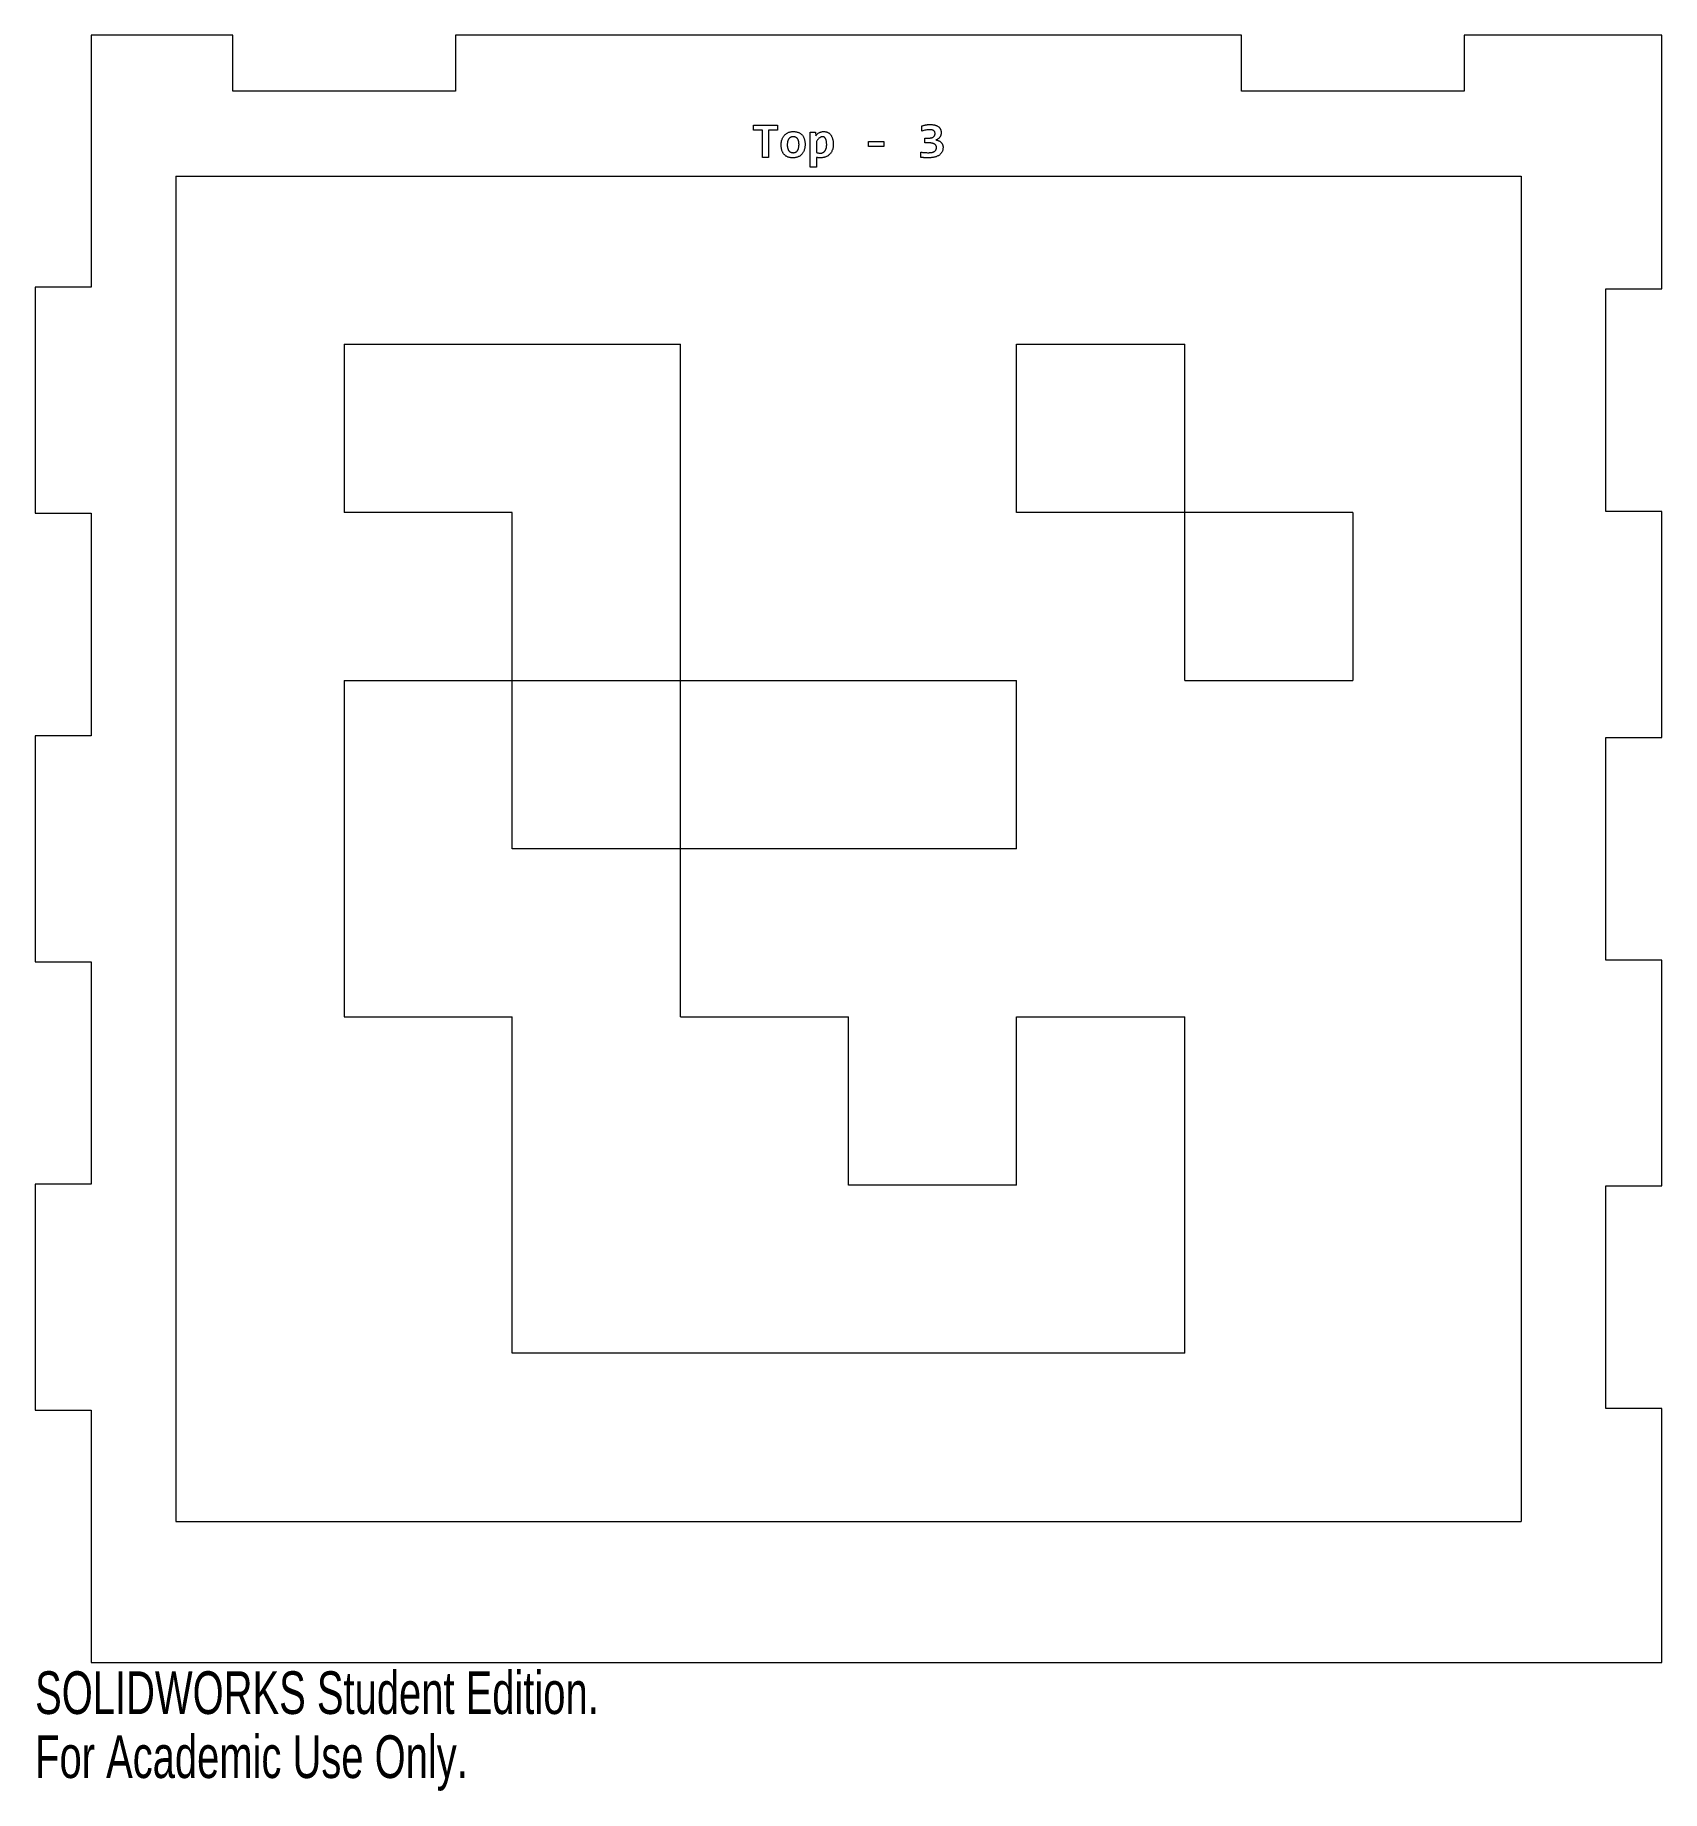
# Model space of a CAD drawing. Header units: inches. Extents: x -3.63 to 3.63, y -4.2 to 3.63.
import ezdxf

# ---------------------------------------------------------------- set-up
doc = ezdxf.new("R2010")
doc.units = ezdxf.units.IN
doc.header["$MEASUREMENT"] = 0
doc.styles.add('SLDTEXTSTYLE0', font='TXT', dxfattribs={"width": 0.7})

msp = doc.modelspace()

# ---------------------------------------------------------------- linework, layer by layer
at = {"color": 7, "linetype": 'Continuous', "lineweight": 15}
for p, q in [((-3.3785, 3.6285), (-3.3785, 2.504)), ((-2.7465, 3.6285), (-3.3785, 3.6285)), ((-2.7465, 3.3785), (-2.7465, 3.6285)), ((-1.7535, 3.6285), (-1.7535, 3.3785)), ((1.7535, 3.6285), (-1.7535, 3.6285)), ((1.7535, 3.3785), (1.7535, 3.6285)), ((2.7465, 3.6285), (2.7465, 3.3785)), ((3.6285, 3.6285), (2.7465, 3.6285)), ((3.6285, 2.4965), (3.6285, 3.6285)), ((-1.7535, 3.3785), (-2.7465, 3.3785)), ((2.7465, 3.3785), (1.7535, 3.3785)), ((-0.4238, 3.2276), (-0.3171, 3.2276)), ((-0.4238, 3.2046), (-0.4238, 3.2276)), ((-0.3171, 3.2276), (-0.3171, 3.2046)), ((0.3275, 3.2004), (0.3275, 3.2235)), ((-0.384, 3.2046), (-0.4238, 3.2046)), ((-0.384, 3.0832), (-0.384, 3.2046)), ((-0.3568, 3.2046), (-0.3568, 3.0832)), ((-0.3171, 3.2046), (-0.3568, 3.2046)), ((-0.1706, 3.1963), (-0.147, 3.1963)), ((-0.1706, 3.0393), (-0.1706, 3.1963)), ((-0.147, 3.1963), (-0.1463, 3.1796)), ((-0.1434, 3.1545), (-0.1434, 3.1049)), ((0.0889, 3.1544), (0.158, 3.1544)), ((0.0889, 3.1314), (0.0889, 3.1544)), ((0.158, 3.1544), (0.158, 3.1314)), ((0.3401, 3.169), (0.3554, 3.169)), ((0.3401, 3.1481), (0.3401, 3.169)), ((0.3564, 3.1481), (0.3401, 3.1481)), ((-0.3568, 3.0832), (-0.384, 3.0832)), ((-0.1434, 3.0831), (-0.1434, 3.0393)), ((0.158, 3.1314), (0.0889, 3.1314)), ((0.3234, 3.0832), (0.3234, 3.1063)), ((-3, 3), (-3, -3)), ((-3, 3), (3, 3)), ((-0.1434, 3.0393), (-0.1706, 3.0393)), ((3, 3), (3, -3)), ((-3.6285, 2.504), (-3.6285, 1.496)), ((-3.3785, 2.504), (-3.6285, 2.504)), ((3.3785, 2.4965), (3.6285, 2.4965)), ((3.3785, 1.5035), (3.3785, 2.4965)), ((-2.25, 2.25), (-2.25, 1.5)), ((-2.25, 2.25), (-0.75, 2.25)), ((-0.75, -0.75), (-0.75, 2.25)), ((0.75, 1.5), (0.75, 2.25)), ((0.75, 2.25), (1.5, 2.25)), ((1.5, 0.75), (1.5, 2.25)), ((-3.6285, 1.496), (-3.3785, 1.496)), ((-3.3785, 1.496), (-3.3785, 0.504)), ((-1.5, 1.5), (-2.25, 1.5)), ((-1.5, 0), (-1.5, 1.5)), ((2.25, 1.5), (0.75, 1.5)), ((2.25, 1.5), (2.25, 0.75)), ((3.6285, 1.5035), (3.3785, 1.5035)), ((3.6285, 0.4965), (3.6285, 1.5035)), ((-2.25, 0.75), (0.75, 0.75)), ((-2.25, 0.75), (-2.25, -0.75)), ((0.75, 0), (0.75, 0.75)), ((1.5, 0.75), (2.25, 0.75)), ((-3.6285, 0.504), (-3.6285, -0.504)), ((-3.3785, 0.504), (-3.6285, 0.504)), ((3.3785, 0.4965), (3.6285, 0.4965)), ((3.3785, -0.4965), (3.3785, 0.4965)), ((0.75, 0), (-1.5, 0)), ((-3.6285, -0.504), (-3.3785, -0.504)), ((-3.3785, -0.504), (-3.3785, -1.496)), ((3.6285, -0.4965), (3.3785, -0.4965)), ((3.6285, -1.5035), (3.6285, -0.4965)), ((-2.25, -0.75), (-1.5, -0.75)), ((-1.5, -2.25), (-1.5, -0.75)), ((-0.75, -0.75), (0, -0.75)), ((0, -1.5), (0, -0.75)), ((0.75, -0.75), (1.5, -0.75)), ((0.75, -1.5), (0.75, -0.75)), ((1.5, -2.25), (1.5, -0.75)), ((-3.6285, -1.496), (-3.6285, -2.504)), ((-3.3785, -1.496), (-3.6285, -1.496)), ((0.75, -1.5), (0, -1.5)), ((3.3785, -1.5035), (3.6285, -1.5035)), ((3.3785, -2.4965), (3.3785, -1.5035)), ((1.5, -2.25), (-1.5, -2.25)), ((-3.6285, -2.504), (-3.3785, -2.504)), ((-3.3785, -2.504), (-3.3785, -3.6285)), ((3.6285, -2.4965), (3.3785, -2.4965)), ((3.6285, -3.6285), (3.6285, -2.4965)), ((-3, -3), (3, -3)), ((-3.3785, -3.6285), (3.6285, -3.6285))]:
    msp.add_line(p, q, dxfattribs=at)
for points, knots in [([(0.3275, 3.2235), (0.3292, 3.224), (0.3323, 3.225), (0.337, 3.2263), (0.3415, 3.2274), (0.3461, 3.2283), (0.3507, 3.229), (0.3553, 3.2294), (0.3601, 3.2297), (0.3633, 3.2297), (0.3649, 3.2297)], [0, 0, 0, 0, 0.134418, 0.260038, 0.382517, 0.504104, 0.625664, 0.747333, 0.872031, 1, 1, 1, 1]), ([(0.3649, 3.2297), (0.3668, 3.2297), (0.3706, 3.2296), (0.376, 3.2292), (0.3811, 3.2284), (0.3858, 3.2273), (0.3901, 3.2259), (0.3941, 3.2243), (0.3977, 3.2224), (0.401, 3.2202), (0.4039, 3.2178), (0.4065, 3.2151), (0.4086, 3.2121), (0.4103, 3.2089), (0.4117, 3.2055), (0.4126, 3.2019), (0.4132, 3.198), (0.4133, 3.1954), (0.4133, 3.1941)], [0, 0, 0, 0, 0.0852793, 0.1655108, 0.2405743, 0.3113647, 0.3785371, 0.4415915, 0.502133, 0.5594368, 0.6148117, 0.6689861, 0.7221732, 0.7758313, 0.8298492, 0.8846367, 0.9411723, 1, 1, 1, 1]), ([(-0.3003, 3.1391), (-0.3003, 3.1413), (-0.3002, 3.1456), (-0.2995, 3.1518), (-0.2983, 3.1578), (-0.2967, 3.1634), (-0.2946, 3.1687), (-0.2921, 3.1736), (-0.2893, 3.1781), (-0.2859, 3.1821), (-0.2822, 3.1858), (-0.2781, 3.189), (-0.2736, 3.1919), (-0.2687, 3.1942), (-0.2635, 3.1961), (-0.2579, 3.1974), (-0.252, 3.1982), (-0.2479, 3.1983), (-0.2459, 3.1983)], [0, 0, 0, 0, 0.072058, 0.140928, 0.207308, 0.271804, 0.334188, 0.394414, 0.453043, 0.510629, 0.567916, 0.625392, 0.683139, 0.742725, 0.803883, 0.8665, 0.931886, 1, 1, 1, 1]), ([(-0.248, 3.0811), (-0.25, 3.0812), (-0.2539, 3.0813), (-0.2596, 3.082), (-0.265, 3.0831), (-0.27, 3.0847), (-0.2747, 3.0867), (-0.279, 3.0892), (-0.2829, 3.0922), (-0.2865, 3.0956), (-0.2897, 3.0995), (-0.2925, 3.1038), (-0.2949, 3.1086), (-0.2969, 3.1138), (-0.2985, 3.1195), (-0.2995, 3.1257), (-0.3002, 3.1323), (-0.3003, 3.1368), (-0.3003, 3.1391)], [0, 0, 0, 0, 0.067324, 0.13139, 0.192602, 0.251663, 0.308773, 0.364449, 0.419593, 0.474977, 0.531132, 0.58854, 0.648549, 0.711155, 0.777156, 0.847029, 0.921286, 1, 1, 1, 1]), ([(-0.2467, 3.1753), (-0.2479, 3.1753), (-0.2501, 3.1752), (-0.2532, 3.1747), (-0.2561, 3.1738), (-0.2588, 3.1726), (-0.2612, 3.1711), (-0.2633, 3.1693), (-0.2653, 3.1673), (-0.267, 3.1649), (-0.2685, 3.1624), (-0.2698, 3.1596), (-0.2709, 3.1567), (-0.272, 3.1525), (-0.2729, 3.1468), (-0.2731, 3.1422), (-0.2731, 3.1398)], [0, 0, 0, 0, 0.068134, 0.131821, 0.192056, 0.249735, 0.306198, 0.361916, 0.418375, 0.475965, 0.534659, 0.594669, 0.657398, 0.722482, 0.857817, 1, 1, 1, 1]), ([(-0.2731, 3.1398), (-0.2731, 3.1384), (-0.2731, 3.1356), (-0.2727, 3.1316), (-0.2722, 3.1278), (-0.2714, 3.1243), (-0.2705, 3.1211), (-0.2692, 3.1182), (-0.2678, 3.1155), (-0.2661, 3.1131), (-0.2643, 3.111), (-0.2623, 3.1092), (-0.2601, 3.1076), (-0.2577, 3.1064), (-0.2552, 3.1054), (-0.2525, 3.1047), (-0.2497, 3.1042), (-0.2477, 3.1042), (-0.2467, 3.1042)], [0, 0, 0, 0, 0.085361, 0.165809, 0.241446, 0.312247, 0.379013, 0.442055, 0.501796, 0.559807, 0.615207, 0.669632, 0.722415, 0.775451, 0.828678, 0.883357, 0.940661, 1, 1, 1, 1]), ([(-0.1936, 3.1407), (-0.1936, 3.1385), (-0.1937, 3.1343), (-0.1944, 3.128), (-0.1956, 3.1221), (-0.1972, 3.1165), (-0.1992, 3.1112), (-0.2017, 3.1062), (-0.2046, 3.1017), (-0.2079, 3.0975), (-0.2115, 3.0938), (-0.2156, 3.0905), (-0.2201, 3.0877), (-0.225, 3.0853), (-0.2303, 3.0835), (-0.2359, 3.0821), (-0.2418, 3.0813), (-0.2459, 3.0812), (-0.248, 3.0811)], [0, 0, 0, 0, 0.071463, 0.13971, 0.206293, 0.270478, 0.332859, 0.393047, 0.451786, 0.509517, 0.566616, 0.623786, 0.681838, 0.741386, 0.802343, 0.865103, 0.931034, 1, 1, 1, 1]), ([(-0.2208, 3.14), (-0.2208, 3.1415), (-0.2208, 3.1442), (-0.2212, 3.1482), (-0.2217, 3.1519), (-0.2224, 3.1554), (-0.2233, 3.1586), (-0.2244, 3.1615), (-0.2258, 3.1641), (-0.2273, 3.1665), (-0.229, 3.1686), (-0.231, 3.1704), (-0.2331, 3.1719), (-0.2355, 3.1732), (-0.238, 3.1742), (-0.2408, 3.1748), (-0.2437, 3.1753), (-0.2457, 3.1753), (-0.2467, 3.1753)], [0, 0, 0, 0, 0.08536, 0.165715, 0.241194, 0.311617, 0.378077, 0.440006, 0.499016, 0.555459, 0.610007, 0.662955, 0.715228, 0.768091, 0.822338, 0.878539, 0.937583, 1, 1, 1, 1]), ([(-0.2467, 3.1042), (-0.2456, 3.1042), (-0.2435, 3.1042), (-0.2405, 3.1048), (-0.2376, 3.1056), (-0.235, 3.1068), (-0.2327, 3.1083), (-0.2305, 3.1101), (-0.2286, 3.1122), (-0.227, 3.1145), (-0.2255, 3.117), (-0.2243, 3.1198), (-0.2232, 3.1227), (-0.222, 3.1271), (-0.221, 3.1328), (-0.2209, 3.1376), (-0.2208, 3.14)], [0, 0, 0, 0, 0.065582, 0.126747, 0.185595, 0.24246, 0.298423, 0.354279, 0.409443, 0.466172, 0.524588, 0.584976, 0.64838, 0.714158, 0.853069, 1, 1, 1, 1]), ([(-0.2459, 3.1983), (-0.2439, 3.1983), (-0.24, 3.1982), (-0.2342, 3.1975), (-0.2289, 3.1964), (-0.2238, 3.1948), (-0.2191, 3.1927), (-0.2148, 3.1902), (-0.2109, 3.1872), (-0.2073, 3.1837), (-0.2041, 3.1798), (-0.2013, 3.1755), (-0.199, 3.1707), (-0.197, 3.1655), (-0.1955, 3.1599), (-0.1944, 3.1539), (-0.1937, 3.1474), (-0.1936, 3.143), (-0.1936, 3.1407)], [0, 0, 0, 0, 0.0679579, 0.132642, 0.1946105, 0.2539033, 0.3112375, 0.3676376, 0.4229266, 0.4787842, 0.5351601, 0.593104, 0.6528534, 0.7152294, 0.7806807, 0.8497391, 0.9224524, 1, 1, 1, 1]), ([(-0.1463, 3.1796), (-0.1452, 3.1809), (-0.1429, 3.1836), (-0.1392, 3.1874), (-0.1352, 3.1906), (-0.131, 3.1934), (-0.1264, 3.1955), (-0.1214, 3.1972), (-0.116, 3.1982), (-0.1122, 3.1983), (-0.1102, 3.1983)], [0, 0, 0, 0, 0.127529, 0.250971, 0.371139, 0.489629, 0.608488, 0.729647, 0.858431, 1, 1, 1, 1]), ([(-0.1169, 3.1753), (-0.118, 3.1753), (-0.1204, 3.1751), (-0.1237, 3.174), (-0.127, 3.1722), (-0.1302, 3.1697), (-0.1334, 3.1666), (-0.1367, 3.163), (-0.14, 3.159), (-0.1422, 3.1561), (-0.1434, 3.1545)], [0, 0, 0, 0, 0.0981523, 0.1984835, 0.3038758, 0.4196967, 0.5458173, 0.6846477, 0.8359385, 1, 1, 1, 1]), ([(-0.068, 3.1415), (-0.0681, 3.139), (-0.0681, 3.1342), (-0.069, 3.1272), (-0.0703, 3.1207), (-0.0723, 3.1147), (-0.0748, 3.1093), (-0.0777, 3.1043), (-0.081, 3.0998), (-0.0848, 3.0958), (-0.0889, 3.0923), (-0.0935, 3.0893), (-0.0983, 3.0867), (-0.1036, 3.0846), (-0.1091, 3.0831), (-0.1149, 3.082), (-0.1209, 3.0813), (-0.125, 3.0812), (-0.127, 3.0811)], [0, 0, 0, 0, 0.078191, 0.151753, 0.220488, 0.285557, 0.347716, 0.407355, 0.465161, 0.522372, 0.57878, 0.635376, 0.692464, 0.751142, 0.811092, 0.871925, 0.935121, 1, 1, 1, 1]), ([(-0.1258, 3.1021), (-0.1247, 3.1021), (-0.1227, 3.1022), (-0.1196, 3.1027), (-0.1168, 3.1035), (-0.114, 3.1047), (-0.1115, 3.1062), (-0.1091, 3.108), (-0.1069, 3.11), (-0.105, 3.1123), (-0.1032, 3.115), (-0.1017, 3.1179), (-0.1004, 3.121), (-0.0992, 3.1244), (-0.0984, 3.1281), (-0.0978, 3.132), (-0.0974, 3.1361), (-0.0973, 3.1389), (-0.0973, 3.1403)], [0, 0, 0, 0, 0.059296, 0.116305, 0.171567, 0.226799, 0.281774, 0.336718, 0.392, 0.44875, 0.507674, 0.56858, 0.632071, 0.698869, 0.769203, 0.842772, 0.919378, 1, 1, 1, 1]), ([(-0.0973, 3.1403), (-0.0973, 3.1418), (-0.0974, 3.1447), (-0.0976, 3.1489), (-0.098, 3.1527), (-0.0986, 3.1562), (-0.0994, 3.1594), (-0.1002, 3.1623), (-0.1013, 3.1648), (-0.1025, 3.1671), (-0.1038, 3.1691), (-0.1052, 3.1709), (-0.1068, 3.1723), (-0.1086, 3.1734), (-0.1105, 3.1743), (-0.1125, 3.1749), (-0.1147, 3.1752), (-0.1162, 3.1753), (-0.1169, 3.1753)], [0, 0, 0, 0, 0.10026, 0.193371, 0.278155, 0.35625, 0.428659, 0.494824, 0.556735, 0.613264, 0.666247, 0.716197, 0.763549, 0.809285, 0.854791, 0.901198, 0.949798, 1, 1, 1, 1]), ([(-0.1102, 3.1983), (-0.1085, 3.1983), (-0.1053, 3.1982), (-0.1006, 3.1975), (-0.0962, 3.1962), (-0.0922, 3.1944), (-0.0883, 3.1923), (-0.0849, 3.1896), (-0.0817, 3.1865), (-0.0789, 3.183), (-0.0764, 3.1791), (-0.0742, 3.1748), (-0.0723, 3.1701), (-0.0707, 3.165), (-0.0695, 3.1596), (-0.0686, 3.1539), (-0.0681, 3.1478), (-0.068, 3.1436), (-0.068, 3.1415)], [0, 0, 0, 0, 0.061999, 0.120915, 0.177743, 0.233033, 0.287958, 0.342656, 0.397458, 0.453743, 0.511858, 0.572187, 0.634924, 0.701454, 0.770877, 0.843478, 0.920021, 1, 1, 1, 1]), ([(0.3623, 3.2067), (0.3594, 3.2066), (0.3537, 3.2065), (0.345, 3.2051), (0.3363, 3.203), (0.3305, 3.2013), (0.3275, 3.2004)], [0, 0, 0, 0, 0.2444805, 0.4887004, 0.7383752, 1, 1, 1, 1]), ([(0.3554, 3.169), (0.3568, 3.1691), (0.3595, 3.1691), (0.3635, 3.1694), (0.367, 3.1699), (0.3702, 3.1706), (0.373, 3.1715), (0.3755, 3.1725), (0.3777, 3.1737), (0.3797, 3.175), (0.3813, 3.1764), (0.3827, 3.178), (0.3838, 3.1797), (0.3849, 3.1822), (0.386, 3.1854), (0.3861, 3.1881), (0.3861, 3.1895)], [0, 0, 0, 0, 0.102414, 0.196528, 0.281749, 0.358725, 0.429176, 0.494347, 0.553428, 0.608494, 0.66055, 0.7104, 0.758958, 0.806506, 0.902704, 1, 1, 1, 1]), ([(0.3924, 3.1271), (0.3924, 3.1279), (0.3923, 3.1294), (0.3919, 3.1316), (0.3913, 3.1338), (0.3903, 3.1358), (0.3891, 3.1377), (0.3876, 3.1394), (0.3858, 3.141), (0.3837, 3.1424), (0.3814, 3.1437), (0.3787, 3.1449), (0.3757, 3.1458), (0.3725, 3.1467), (0.3689, 3.1473), (0.365, 3.1478), (0.3608, 3.1481), (0.3579, 3.1481), (0.3564, 3.1481)], [0, 0, 0, 0, 0.049825, 0.098205, 0.146065, 0.193388, 0.241002, 0.289715, 0.340337, 0.394177, 0.451886, 0.513068, 0.580202, 0.651744, 0.729389, 0.812731, 0.903288, 1, 1, 1, 1]), ([(0.3861, 3.1895), (0.3861, 3.1908), (0.386, 3.1934), (0.3849, 3.1969), (0.383, 3.2), (0.3808, 3.202), (0.3787, 3.2034), (0.377, 3.2043), (0.375, 3.205), (0.3729, 3.2057), (0.3705, 3.2061), (0.368, 3.2065), (0.3652, 3.2067), (0.3633, 3.2067), (0.3623, 3.2067)], [0, 0, 0, 0, 0.118834, 0.2274169, 0.3310918, 0.4369265, 0.4933499, 0.5515263, 0.6143742, 0.6806088, 0.7525415, 0.8295855, 0.9119524, 1, 1, 1, 1]), ([(0.4133, 3.1941), (0.4133, 3.193), (0.4133, 3.191), (0.413, 3.188), (0.4126, 3.1851), (0.4118, 3.1824), (0.411, 3.1799), (0.4099, 3.1775), (0.4087, 3.1752), (0.4068, 3.1725), (0.4039, 3.1693), (0.3999, 3.166), (0.3953, 3.1631), (0.3919, 3.1617), (0.3901, 3.1609)], [0, 0, 0, 0, 0.072989, 0.141765, 0.208783, 0.272446, 0.334283, 0.393542, 0.452787, 0.510582, 0.626694, 0.744756, 0.868726, 1, 1, 1, 1]), ([(0.3901, 3.1609), (0.3913, 3.1607), (0.3936, 3.1603), (0.3969, 3.1595), (0.4001, 3.1584), (0.4031, 3.1571), (0.4059, 3.1557), (0.4085, 3.154), (0.4109, 3.1522), (0.4131, 3.1501), (0.4151, 3.1479), (0.4168, 3.1455), (0.4183, 3.1429), (0.4195, 3.1402), (0.4205, 3.1374), (0.4212, 3.1343), (0.4217, 3.1311), (0.4217, 3.129), (0.4217, 3.1278)], [0, 0, 0, 0, 0.070741, 0.139148, 0.205734, 0.270075, 0.332854, 0.393963, 0.453755, 0.513522, 0.572457, 0.631083, 0.689604, 0.748928, 0.808734, 0.87006, 0.933662, 1, 1, 1, 1]), ([(-0.1434, 3.1049), (-0.1422, 3.1045), (-0.1396, 3.1036), (-0.1353, 3.1028), (-0.1306, 3.1022), (-0.1274, 3.1021), (-0.1258, 3.1021)], [0, 0, 0, 0, 0.210841, 0.459365, 0.728752, 1, 1, 1, 1]), ([(-0.127, 3.0811), (-0.1285, 3.0812), (-0.1313, 3.0812), (-0.1356, 3.0817), (-0.1396, 3.0823), (-0.1421, 3.0829), (-0.1434, 3.0831)], [0, 0, 0, 0, 0.260131, 0.521417, 0.770714, 1, 1, 1, 1]), ([(0.3234, 3.1063), (0.3258, 3.106), (0.331, 3.1054), (0.3392, 3.1047), (0.348, 3.1043), (0.3541, 3.1042), (0.3572, 3.1042)], [0, 0, 0, 0, 0.22031, 0.465217, 0.727913, 1, 1, 1, 1]), ([(0.3547, 3.0811), (0.3534, 3.0812), (0.3508, 3.0812), (0.3467, 3.0813), (0.3426, 3.0815), (0.3385, 3.0817), (0.3344, 3.082), (0.3305, 3.0823), (0.3268, 3.0827), (0.3245, 3.0831), (0.3234, 3.0832)], [0, 0, 0, 0, 0.123722, 0.253743, 0.385925, 0.51816, 0.647414, 0.774676, 0.892816, 1, 1, 1, 1]), ([(0.4217, 3.1278), (0.4217, 3.1261), (0.4216, 3.1226), (0.4208, 3.1176), (0.4196, 3.1128), (0.4178, 3.1084), (0.4155, 3.1042), (0.4126, 3.1003), (0.4093, 3.0968), (0.4053, 3.0935), (0.4009, 3.0907), (0.3959, 3.0882), (0.3904, 3.0861), (0.3843, 3.0843), (0.3777, 3.0829), (0.3705, 3.0819), (0.3628, 3.0812), (0.3575, 3.0812), (0.3547, 3.0811)], [0, 0, 0, 0, 0.057054, 0.111814, 0.164867, 0.216658, 0.267983, 0.319377, 0.372198, 0.42676, 0.483604, 0.543752, 0.607637, 0.675947, 0.748697, 0.826631, 0.91043, 1, 1, 1, 1]), ([(0.3572, 3.1042), (0.3586, 3.1042), (0.3615, 3.1042), (0.3656, 3.1045), (0.3694, 3.1049), (0.3729, 3.1057), (0.3761, 3.1065), (0.379, 3.1076), (0.3817, 3.1087), (0.384, 3.1101), (0.386, 3.1117), (0.3878, 3.1134), (0.3893, 3.1153), (0.3904, 3.1174), (0.3913, 3.1196), (0.3919, 3.122), (0.3923, 3.1245), (0.3924, 3.1262), (0.3924, 3.1271)], [0, 0, 0, 0, 0.093441, 0.180211, 0.26047, 0.334696, 0.404341, 0.468661, 0.528921, 0.584995, 0.638854, 0.689856, 0.740281, 0.789786, 0.8403, 0.89145, 0.944979, 1, 1, 1, 1])]:
    msp.add_open_spline(points, degree=3, knots=knots, dxfattribs=at)

# ---------------------------------------------------------------- texts
at = {"color": 7, "linetype": 'Continuous', "char_height": 0.1903, "attachment_point": 1, "style": 'SLDTEXTSTYLE0'}
for s, insert in [('SOLIDWORKS Student Edition.', (-3.6285, -3.6686)), ('For Academic Use Only.', (-3.6285, -3.9541))]:
    msp.add_mtext(s, dxfattribs=dict(at, insert=insert))

doc.saveas('drawing.dxf')
